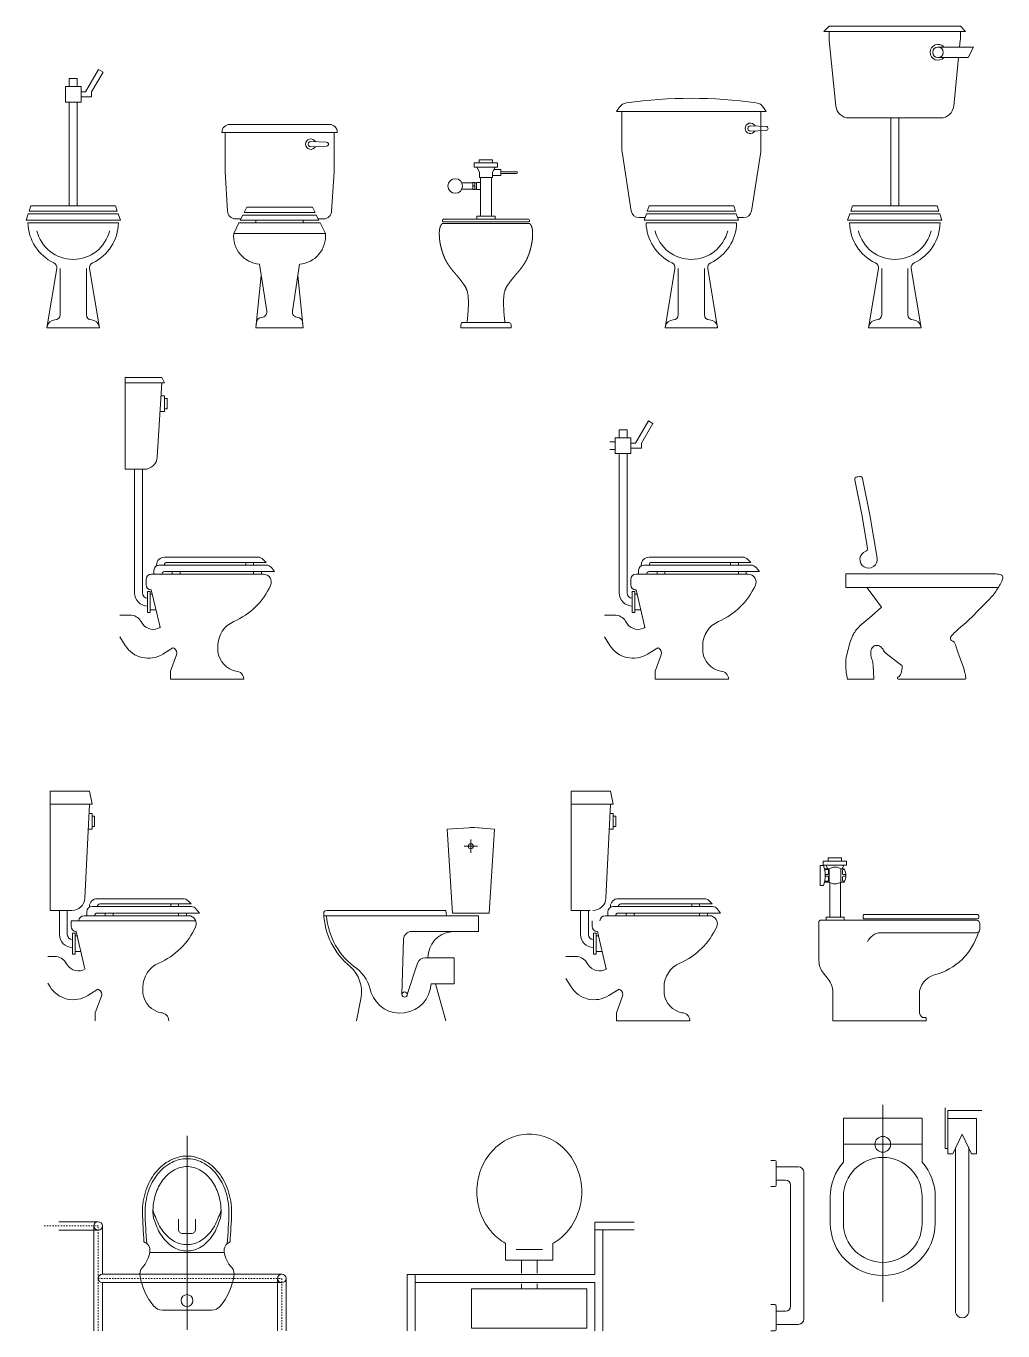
# Model space of a CAD drawing. Header units: centimetres. Extents: x -2385 to -1239, y 2078 to 3034.
# Drawn here: x -1611.1 to -1238.8, y 2078.2 to 2575.4 of the extents above; entities that cross this region are included whole.
import ezdxf

# ---------------------------------------------------------------- set-up
doc = ezdxf.new("R2010")
doc.units = ezdxf.units.CM
doc.header["$LTSCALE"] = 2.54
doc.header["$PDMODE"] = 1
doc.header["$PDSIZE"] = -2
doc.linetypes.add('STYLE_01', pattern=[0.41664, 0.20828, -0.20836])
doc.layers.get('0').update_dxf_attribs({"lineweight": 18})

# ---------------------------------------------------------------- blocks, each defined once
blk = doc.blocks.new('Group-14')
for p, q in [((485.2, -92.27), (447.2, -92.27)), ((488.2, -95.27), (444.2, -95.27)), ((445.4, -95.27), (445.4, -110.27)), ((478.14, -98.77), (484.13, -99.02)), ((487, -95.27), (487, -110.27)), ((484.13, -100.52), (478.1, -100.77)), ((445.4, -110.27), (446.4, -125.27)), ((487, -110.27), (486, -125.27)), ((452.7, -125.77), (453.7, -123.77)), ((478.7, -123.77), (453.7, -123.77)), ((479.7, -125.77), (478.7, -123.77)), ((449.4, -128.27), (451.45, -128.27)), ((451.2, -128.77), (452.2, -126.77)), ((481.2, -128.77), (451.2, -128.77)), ((480.2, -126.77), (452.2, -126.77)), ((479.7, -125.77), (452.7, -125.77)), ((457.2, -129.77), (457.2, -128.77)), ((475.2, -129.77), (475.2, -128.77)), ((481.2, -128.77), (480.2, -126.77)), ((480.95, -128.27), (483, -128.27)), ((448.7, -133.77), (450.7, -129.77)), ((483.7, -133.77), (448.7, -133.77)), ((481.7, -129.77), (450.7, -129.77)), ((483.7, -133.77), (481.7, -129.77)), ((461.31, -163.47), (458.55, -145.55)), ((471.1, -163.47), (473.85, -145.55)), ((457.2, -169.77), (459.2, -149.77)), ((475.2, -169.77), (473.2, -149.77)), ((457.2, -169.77), (457.42, -167.57)), ((475.2, -169.77), (474.98, -167.57)), ((457.2, -169.77), (475.2, -169.77))]:
    blk.add_line(p, q)
for centre, radius, start, end in [((447.2, -95.27), 3, 90, 180), ((485.2, -95.27), 3, 0, 90), ((478.1, -99.77), 2, 27.6122, 332.409), ((478.1, -99.77), 1, 87.6213, 270), ((484.1, -99.77), 0.75, 272.388, 87.6119), ((449.4, -125.27), 3, 180, 270), ((483, -125.27), 3, 270, 0), ((459.54, -134.72), 10.88, 175.015, 264.8113), ((472.87, -134.72), 10.88, 275.1887, 4.985), ((459.33, -163.77), 2, 271.1786, 8.7358), ((473.08, -163.77), 2, 171.2642, 268.8214), ((459.41, -167.77), 2, 91.1786, 174.2894), ((472.99, -167.77), 2, 5.7106, 88.8214)]:
    blk.add_arc(centre, radius, start, end)
blk = doc.blocks.new('Group-15')
at = {"linetype": 'Continuous'}
for p, q in [((540.42, -106.93), (549.31, -106.93)), ((540.42, -106.93), (540.42, -108.54)), ((540.42, -108.54), (549.31, -108.54)), ((541.43, -108.54), (542.4, -110.41)), ((542.33, -105.72), (547.41, -105.72)), ((542.33, -105.72), (542.33, -106.93)), ((548.31, -108.54), (547.34, -110.41)), ((547.41, -105.72), (547.41, -106.93)), ((549.31, -106.93), (549.31, -108.54)), ((542.4, -110.41), (542.4, -112.42)), ((542.4, -112.42), (547.34, -112.42)), ((542.8, -112.42), (542.8, -127.19)), ((546.93, -112.42), (546.93, -127.19)), ((547.34, -110.41), (547.34, -112.42)), ((550.54, -111.73), (547.34, -111.73)), ((547.82, -109.48), (550.54, -109.48)), ((550.54, -109.48), (550.54, -111.73)), ((541.4, -127.19), (548.33, -127.19)), ((541.4, -127.19), (541.4, -128.37)), ((541.4, -128.37), (548.33, -128.37)), ((548.33, -127.19), (548.33, -128.37)), ((528.29, -129.95), (561.45, -129.95))]:
    blk.add_line(p, q, dxfattribs=at)
for p, q in [((539.91, -117.09), (539.91, -114.33)), ((539.91, -114.33), (540.61, -114.33)), ((540.61, -117.09), (540.61, -114.33)), ((542.8, -114.33), (541.3, -114.33)), ((541.3, -117.09), (541.3, -114.33)), ((550.86, -110.29), (556.56, -110.29)), ((550.86, -110.92), (556.56, -110.92)), ((539.91, -114.5), (535.65, -114.5)), ((539.91, -116.91), (535.65, -116.91)), ((539.91, -115.71), (540.61, -115.71)), ((539.91, -117.09), (540.61, -117.09)), ((541.3, -114.5), (540.61, -114.5)), ((541.3, -116.91), (540.61, -116.91)), ((542.8, -117.09), (541.3, -117.09))]:
    blk.add_line(p, q)
at = {"linetype": 'Continuous', "flags": 128}
for points in [[(528.8, -128.37, 0.414214), (528.29, -128.87), (528.29, -128.91, 0.414214), (528.8, -129.42), (560.94, -129.42, 0.414214), (561.45, -128.91), (561.45, -128.87, 0.414214), (560.94, -128.37)], [(535.29, -169.77), (535.29, -168.5, -0.414214), (536.06, -167.74), (553.68, -167.74, -0.414214), (554.44, -168.5), (554.44, -169.77)]]:
    blk.add_lwpolyline(points, format="xyb", close=True, dxfattribs=at)
at = {"linetype": 'Continuous'}
blk.add_circle((533.14, -115.71), 2.79, dxfattribs=at)
for centre, radius, start, end in [((550.86, -109.97), 0.317, 180, 270), ((550.86, -111.24), 0.317, 90, 180), ((556.56, -110.6), 0.318, 270, 90)]:
    blk.add_arc(centre, radius, start, end)
for points in [[(528.29, -129.95), (527.95, -130.3), (527.68, -130.7), (527.47, -131.14), (527.31, -131.61), (527.2, -132.11), (527.13, -132.62), (527.09, -133.13), (527.08, -133.63), (527.08, -134.12), (527.09, -134.58), (527.11, -135), (527.14, -135.4), (527.16, -135.77), (527.19, -136.12), (527.23, -136.45), (527.28, -136.78), (527.33, -137.11), (527.38, -137.44), (527.45, -137.78), (527.52, -138.14), (527.61, -138.52), (527.7, -138.92), (527.81, -139.33), (527.92, -139.76), (528.04, -140.2), (528.17, -140.65), (528.32, -141.1), (528.47, -141.56), (528.64, -142.02), (528.82, -142.48), (529.01, -142.94), (529.21, -143.39), (529.43, -143.85), (529.67, -144.31), (529.93, -144.78), (530.22, -145.25), (530.54, -145.74), (530.89, -146.25), (531.27, -146.77), (531.69, -147.32), (532.14, -147.89), (532.63, -148.48), (533.14, -149.08), (533.67, -149.71), (534.2, -150.34), (534.72, -150.98), (535.24, -151.63), (535.74, -152.28), (536.22, -152.92), (536.65, -153.56), (537.05, -154.21), (537.4, -154.89), (537.69, -155.66), (537.92, -156.58), (538.08, -157.68), (538.17, -159.02), (538.18, -160.65), (538.11, -162.61), (537.94, -164.96), (537.68, -167.74)], [(561.45, -129.95), (561.78, -130.3), (562.06, -130.7), (562.27, -131.14), (562.42, -131.61), (562.53, -132.11), (562.61, -132.62), (562.65, -133.13), (562.66, -133.63), (562.66, -134.12), (562.64, -134.58), (562.62, -135), (562.6, -135.4), (562.58, -135.77), (562.54, -136.12), (562.51, -136.45), (562.46, -136.78), (562.41, -137.11), (562.35, -137.44), (562.29, -137.78), (562.21, -138.14), (562.13, -138.52), (562.04, -138.92), (561.93, -139.33), (561.82, -139.76), (561.7, -140.2), (561.56, -140.65), (561.42, -141.1), (561.26, -141.56), (561.1, -142.02), (560.92, -142.48), (560.73, -142.94), (560.53, -143.39), (560.31, -143.85), (560.07, -144.31), (559.8, -144.78), (559.51, -145.25), (559.2, -145.74), (558.85, -146.25), (558.47, -146.77), (558.05, -147.32), (557.59, -147.89), (557.11, -148.48), (556.6, -149.08), (556.07, -149.71), (555.54, -150.34), (555.01, -150.98), (554.49, -151.63), (553.99, -152.28), (553.52, -152.92), (553.08, -153.56), (552.69, -154.21), (552.34, -154.89), (552.05, -155.66), (551.82, -156.58), (551.66, -157.68), (551.57, -159.02), (551.56, -160.65), (551.63, -162.61), (551.8, -164.96), (552.06, -167.74)]]:
    blk.add_open_spline(points, degree=2, dxfattribs=at)
blk = doc.blocks.new('Group-16')
at = {"linetype": 'Continuous'}
for p, q in [((386.04, -74.77), (389.04, -74.77)), ((386.04, -77.77), (386.04, -74.77)), ((389.04, -74.77), (389.04, -77.77)), ((386.04, -123.27), (386.04, -83.77)), ((389.04, -83.77), (389.04, -123.27)), ((370.29, -129.77), (404.79, -129.77)), ((377.54, -169.77), (381.28, -147.16)), ((382.54, -147.16), (382.54, -164.82)), ((392.54, -147.16), (392.54, -164.82)), ((397.54, -169.77), (393.8, -147.16)), ((377.54, -169.77), (378.04, -166.77)), ((380.59, -166.77), (380.58, -166.77)), ((394.49, -166.77), (394.5, -166.77)), ((397.04, -166.77), (397.54, -169.77)), ((397.54, -169.77), (377.54, -169.77))]:
    blk.add_line(p, q, dxfattribs=at)
for points in [[(390.54, -81.77), (394.55, -81.77), (394.55, -79.82), (398.89, -72.31), (397.16, -71.31), (392.27, -79.77), (390.54, -79.77)], [(384.54, -83.77), (384.54, -77.77), (390.54, -77.77), (390.54, -83.77), (384.54, -83.77)], [(371.4, -123.27), (403.68, -123.27), (404.34, -125.27), (370.73, -125.27), (371.4, -123.27)], [(369.57, -128.77), (370.4, -126.27), (404.68, -126.27), (405.51, -128.77), (369.57, -128.77)]]:
    blk.add_lwpolyline(points, dxfattribs=at)
for centre, radius, start, end in [((387.54, -129.43), 17.25, 181.1311, 244.6917), ((387.54, -129.43), 14.25, 193.5545, 346.4455), ((387.54, -129.43), 17.25, 295.3083, 358.8689), ((379.31, -146.84), 2, 350.5998, 64.6909), ((395.77, -146.84), 2, 115.3091, 189.4002), ((380.58, -169.77), 3, 90, 170.6009), ((380.59, -164.82), 1.95, 270, 0), ((394.49, -164.82), 1.95, 180, 270), ((394.5, -169.77), 3, 9.3991, 90)]:
    blk.add_arc(centre, radius, start, end, dxfattribs=at)
blk = doc.blocks.new('Group-17')
at = {"linetype": 'Continuous'}
for p, q in [((595.65, -208.67), (598.65, -208.67)), ((595.65, -211.67), (595.65, -208.67)), ((598.65, -208.67), (598.65, -211.67)), ((606.77, -205.21), (601.89, -213.67)), ((604.17, -213.72), (608.5, -206.21)), ((608.5, -206.21), (606.77, -205.21)), ((592.07, -213.17), (594.15, -213.17)), ((594.15, -211.67), (600.15, -211.67)), ((594.15, -217.67), (594.15, -211.67)), ((600.15, -211.67), (600.15, -217.67)), ((601.89, -213.67), (600.15, -213.67)), ((604.17, -215.67), (604.17, -213.72)), ((594.15, -216.17), (592.07, -216.17)), ((600.15, -217.67), (594.15, -217.67)), ((595.65, -217.67), (595.65, -270.78)), ((598.65, -217.67), (598.65, -270.78)), ((600.15, -215.67), (604.17, -215.67)), ((642.69, -257.17), (607.07, -257.17)), ((645.86, -259.17), (644.69, -258)), ((603.07, -263.67), (603.07, -262.17)), ((604.07, -260.44), (604.07, -260.17)), ((605.07, -260.17), (645.86, -260.17)), ((649.07, -262.67), (607.07, -262.67)), ((645.86, -259.17), (608.07, -259.17)), ((610.07, -262.67), (610.07, -263.67)), ((613.07, -262.67), (613.07, -263.67)), ((638.07, -260.17), (638.07, -259.17)), ((641.07, -260.17), (641.07, -259.17)), ((641.07, -263.67), (641.07, -262.67)), ((644.07, -262.67), (644.07, -263.67)), ((647.82, -261.11), (649.07, -262.67)), ((600.07, -265.67), (600.07, -267.67)), ((644.82, -263.67), (602.07, -263.67)), ((601.65, -270.28), (601.65, -278.28)), ((602.44, -271.28), (601.65, -271.28)), ((602.07, -269.67), (601.79, -269.71)), ((605.24, -283.35), (602.07, -269.67)), ((601.65, -277.28), (603.84, -277.28)), ((590.07, -279.22), (593.87, -279.22)), ((598.11, -281.57), (598.61, -282.36)), ((590.07, -287.54), (592.07, -290.77)), ((606.45, -294.09), (610.32, -291.67)), ((610.71, -291.87), (610.32, -291.67)), ((627.48, -290.89), (627.48, -293.42)), ((609.32, -300.67), (611.69, -294.36)), ((609.32, -303.67), (609.32, -300.67)), ((637.32, -303.67), (609.32, -303.67))]:
    blk.add_line(p, q, dxfattribs=at)
blk.add_lwpolyline([(601.65, -270.28), (600.65, -270.28), (600.65, -278.28), (601.65, -278.28)], dxfattribs=at)
for centre, radius, start, end in [((607.07, -260.17), 3, 90, 180), ((642.69, -260), 2.83, 45, 90), ((605.07, -262.17), 2, 90, 180), ((607.07, -263.67), 1, 90, 180), ((608.07, -260.17), 1, 90, 180), ((645.86, -262.67), 2.5, 38.6607, 90), ((602.07, -265.67), 2, 90, 180), ((602.07, -267.67), 2, 180, 270), ((622.65, -256.63), 27.33, 293.3951, 335.6292), ((644.82, -266.67), 3, 335.6296, 90), ((600.65, -270.78), 5, 180, 270), ((600.65, -270.78), 2, 180, 270), ((593.87, -284.22), 5, 32.0053, 90), ((602.85, -279.71), 5, 212.0057, 302.0047), ((607.19, -282.89), 2, 193.0879, 212.0056), ((637.48, -290.89), 10, 113.3952, 180), ((600.92, -285.24), 10.44, 212.0055, 302.005), ((609.82, -293.66), 2, 339.4435, 63.4334), ((636.18, -292.06), 8.81, 188.8841, 257.8064), ((634.32, -303.67), 3, 0, 90)]:
    blk.add_arc(centre, radius, start, end, dxfattribs=at)
blk = doc.blocks.new('Group-18')
at = {"linetype": 'Continuous'}
for p, q in [((675.7, -56.77), (675.7, -59.27)), ((725.7, -59.27), (725.7, -56.77)), ((678.25, -85.27), (675.75, -60.27)), ((725.65, -60.27), (725.4, -62.77)), ((725, -66.77), (723.15, -85.27)), ((718.17, -89.77), (683.22, -89.77)), ((699.2, -123.27), (699.2, -89.77)), ((702.2, -89.77), (702.2, -123.27)), ((683.45, -129.77), (717.95, -129.77)), ((690.7, -169.77), (694.44, -147.16)), ((695.7, -147.16), (695.7, -164.82)), ((705.7, -147.16), (705.7, -164.82)), ((710.7, -169.77), (706.96, -147.16)), ((690.7, -169.77), (691.2, -166.77)), ((693.75, -166.77), (693.74, -166.77)), ((707.65, -166.77), (707.66, -166.77)), ((710.2, -166.77), (710.7, -169.77)), ((710.7, -169.77), (690.7, -169.77))]:
    blk.add_line(p, q, dxfattribs=at)
for points in [[(673.7, -56.77), (675.7, -54.77), (725.7, -54.77), (727.7, -56.77), (673.7, -56.77)], [(717.16, -62.77), (730.7, -62.77), (728.7, -66.77), (717.16, -66.77)], [(684.56, -123.27), (716.84, -123.27), (717.5, -125.27), (683.89, -125.27), (684.56, -123.27)], [(682.73, -128.77), (683.56, -126.27), (717.84, -126.27), (718.67, -128.77), (682.73, -128.77)]]:
    blk.add_lwpolyline(points, dxfattribs=at)
blk.add_circle((717.16, -64.77), 2, dxfattribs=at)
for centre, radius, start, end in [((685.7, -59.27), 10, 180, 185.7106), ((715.7, -59.27), 10, 354.2894, 0), ((717.16, -64.77), 3.01, 41.5565, 318.4435), ((683.22, -84.77), 5, 185.7107, 270), ((718.17, -84.77), 5, 270, 354.2893), ((700.7, -129.43), 17.25, 181.1312, 244.6917), ((700.7, -129.43), 14.25, 193.5547, 346.4453), ((700.7, -129.43), 17.25, 295.3083, 358.8688), ((692.47, -146.84), 2, 350.6015, 64.6917), ((708.93, -146.84), 2, 115.3083, 189.3985), ((693.74, -169.77), 3, 90, 170.6009), ((693.75, -164.82), 1.95, 270, 0), ((707.65, -164.82), 1.95, 180, 270), ((707.66, -169.77), 3, 9.3991, 90)]:
    blk.add_arc(centre, radius, start, end, dxfattribs=at)
blk = doc.blocks.new('Group-19')
at = {"linetype": 'Continuous'}
for p, q in [((407.31, -188.67), (407.31, -223.67)), ((419.59, -218.97), (421.31, -190.67)), ((407.31, -223.67), (414.6, -223.67)), ((410.9, -223.67), (410.9, -270.78)), ((413.9, -223.67), (413.9, -270.78)), ((457.94, -257.17), (422.31, -257.17)), ((461.11, -259.17), (459.94, -258)), ((418.31, -263.67), (418.31, -262.17)), ((419.31, -260.44), (419.31, -260.17)), ((420.31, -260.17), (461.11, -260.17)), ((464.31, -262.67), (422.31, -262.67)), ((461.11, -259.17), (423.31, -259.17)), ((425.31, -262.67), (425.31, -263.67)), ((428.31, -262.67), (428.31, -263.67)), ((453.31, -260.17), (453.31, -259.17)), ((456.31, -260.17), (456.31, -259.17)), ((456.31, -263.67), (456.31, -262.67)), ((459.31, -262.67), (459.31, -263.67)), ((463.06, -261.11), (464.31, -262.67)), ((415.31, -265.67), (415.31, -267.67)), ((460.06, -263.67), (417.31, -263.67)), ((416.9, -270.28), (416.9, -278.28)), ((417.68, -271.28), (416.9, -271.28)), ((417.31, -269.67), (417.31, -269.67)), ((420.49, -283.35), (417.31, -269.67)), ((416.9, -277.28), (419.08, -277.28)), ((405.31, -279.22), (409.11, -279.22)), ((413.35, -281.57), (413.85, -282.36)), ((405.31, -287.54), (407.31, -290.77)), ((421.7, -294.09), (425.56, -291.67)), ((425.95, -291.87), (425.56, -291.67)), ((442.72, -290.89), (442.72, -293.42)), ((424.56, -300.67), (426.93, -294.36)), ((424.56, -303.67), (424.56, -300.67)), ((452.56, -303.67), (424.56, -303.67))]:
    blk.add_line(p, q, dxfattribs=at)
for points in [[(407.31, -188.67), (421.31, -188.67), (422.31, -190.67), (407.31, -190.67)], [(421.01, -195.66), (422.31, -195.66), (422.31, -201.69), (420.64, -201.69)], [(422.31, -196.67), (423.31, -196.67), (423.31, -200.67), (422.31, -200.67)], [(416.9, -270.28), (415.9, -270.28), (415.9, -278.28), (416.9, -278.28)]]:
    blk.add_lwpolyline(points, dxfattribs=at)
for centre, radius, start, end in [((414.6, -218.67), 5, 270, 356.5318), ((422.31, -260.17), 3, 90, 180), ((457.94, -260), 2.83, 45, 90), ((420.31, -262.17), 2, 90, 180), ((422.31, -263.67), 1, 90, 180), ((423.31, -260.17), 1, 90, 180), ((461.11, -262.67), 2.5, 38.6607, 90), ((417.31, -265.67), 2, 90, 180), ((417.31, -267.67), 2, 180, 270), ((437.9, -256.63), 27.33, 293.3953, 335.6292), ((460.06, -266.67), 3, 335.6292, 90), ((415.9, -270.78), 5, 180, 270), ((415.9, -270.78), 2, 180, 270), ((409.11, -284.22), 5, 32.0051, 90), ((418.09, -279.71), 5, 212.005, 302.0049), ((422.44, -282.89), 2, 193.0863, 212.0039), ((452.72, -290.89), 10, 113.3951, 180), ((416.16, -285.24), 10.44, 212.0055, 302.005), ((425.06, -293.66), 2, 339.4438, 63.4353), ((451.42, -292.06), 8.81, 188.8842, 257.8064), ((449.56, -303.67), 3, 0, 90)]:
    blk.add_arc(centre, radius, start, end, dxfattribs=at)
blk = doc.blocks.new('Group-24')
blk.add_line((690.1, -268.67), (739.91, -268.67))
at = {"flags": 128}
blk.add_lwpolyline([(693.99, -257.5), (691.19, -241.09), (688.41, -227.22, 0.424789), (687.22, -226.41, -0.017988), (686.31, -226.56, 0.424789), (685.45, -227.72), (688.23, -241.59), (690.31, -253.81, -0.367951), (689.65, -254.92, 0.63954), (689.03, -260.9, 0.63954)], format="xyb", close=True, dxfattribs=at)
blk.add_lwpolyline([(682.63, -303.67, -0.047818), (682, -298.3), (682, -298.3, -0.064994), (682.43, -294.33), (682.43, -294.33, -0.003173), (683.21, -291.19, -0.01368), (683.42, -290.47, -0.01534), (684.29, -287.96, -0.027605), (684.9, -286.61, -0.04614), (686.03, -284.85, -0.046901), (687.44, -283.35), (691.89, -279.49), (695.69, -276.24), (692.89, -272.46), (690.1, -268.67), (687.68, -268.67), (685.27, -268.67), (685.9, -268.67), (683.98, -268.67), (682.06, -268.67), (682.06, -266.12), (682.06, -263.57), (702.31, -263.57), (703.16, -263.57), (719.16, -263.57), (739.16, -263.57, -0.093484), (741.21, -263.95, -0.223685), (741.84, -264.62, -0.141371), (741.86, -265.2, -0.054659), (741.35, -266.6, -0.035944), (739.2, -270.22, -0.040429), (736.83, -273.11), (732.01, -278.03), (732.01, -278.03, -0.024495), (723.82, -285.56), (723.82, -285.56, 0.095285), (721.99, -287.79, 0.4378), (722.38, -288.92, -0.210147), (723.84, -290.53), (724.77, -293.35), (726.57, -298.26, -0.047886), (727.82, -303.19, -0.459735), (727.4, -303.67), (714.75, -303.67), (702.09, -303.67, -0.344273), (701.69, -303.36, -0.344273), (701.9, -302.89, 0.210409), (703.1, -301.37), (703.1, -301.37, 0.041572), (703.52, -298.9), (703.52, -298.9, 0.251153), (703.35, -298.5), (701.3, -296.9), (697.41, -293.86, -0.101794), (696.45, -292.74, 0.086317), (695.37, -291.38, 0.143444), (694.16, -290.81, 0.149688), (692.89, -290.99, 0.179379), (691.85, -292.06, 0.132533), (691.53, -294.03, 0.0515), (692.02, -296.3, -0.059692), (692.4, -298.28, -0.003123), (692.56, -300.71, -0.004599), (692.65, -302.36, -0.010527), (692.67, -303.64, -0.414214), (692.65, -303.67), (687.63, -303.67), (682.61, -303.67)], format="xyb", dxfattribs=at)
blk = doc.blocks.new('Group-25')
at = {"linetype": 'Continuous'}
for p, q in [((594.66, -87.27), (595.67, -85.75)), ((596.66, -87.27), (596.66, -101.81)), ((649.66, -101.81), (649.66, -87.27)), ((645.7, -92.77), (651.69, -93.02)), ((651.69, -94.52), (645.66, -94.77)), ((596.73, -102.74), (600.26, -125.24)), ((646.06, -125.24), (649.59, -102.74)), ((603.23, -127.77), (605.52, -127.77)), ((640.8, -127.77), (643.09, -127.77)), ((605.91, -129.77), (640.41, -129.77)), ((613.16, -169.77), (616.9, -147.16)), ((618.16, -147.16), (618.16, -164.82)), ((628.16, -147.16), (628.16, -164.82)), ((633.16, -169.77), (629.42, -147.16)), ((613.16, -169.77), (613.66, -166.77)), ((616.21, -166.77), (616.2, -166.77)), ((630.11, -166.77), (630.12, -166.77)), ((632.66, -166.77), (633.16, -169.77)), ((633.16, -169.77), (613.16, -169.77))]:
    blk.add_line(p, q, dxfattribs=at)
for points in [[(650.65, -85.75), (651.66, -87.27), (594.66, -87.27)], [(607.02, -123.27), (639.3, -123.27), (639.96, -125.27), (606.35, -125.27), (607.02, -123.27)], [(605.19, -128.77), (606.02, -126.27), (640.3, -126.27), (641.13, -128.77), (605.19, -128.77)]]:
    blk.add_lwpolyline(points, dxfattribs=at)
for centre, radius, start, end in [((599, -87.97), 4, 98.0478, 146.3097), ((623.16, -258.84), 176.56, 81.9521, 98.0479), ((647.32, -87.97), 4, 33.6898, 81.9513), ((645.66, -93.77), 2, 27.6114, 332.409), ((645.66, -93.77), 1, 87.6178, 270), ((651.66, -93.77), 0.75, 272.388, 87.6119), ((602.66, -101.81), 6, 180, 188.915), ((643.66, -101.81), 6, 351.085, 0), ((603.23, -124.77), 3, 188.915, 270), ((643.09, -124.77), 3, 270.0012, 351.0852), ((623.16, -129.43), 17.25, 181.1312, 244.6917), ((623.16, -129.43), 14.25, 193.5547, 346.4453), ((623.16, -129.43), 17.25, 295.3083, 358.8688), ((614.93, -146.84), 2, 350.6015, 64.6917), ((631.39, -146.84), 2, 115.3083, 189.3985), ((616.2, -169.77), 3, 90, 170.6009), ((616.21, -164.82), 1.95, 270, 0), ((630.11, -164.82), 1.95, 180, 270), ((630.12, -169.77), 3, 9.3991, 90)]:
    blk.add_arc(centre, radius, start, end, dxfattribs=at)
blk = doc.blocks.new('Group-26')
at = {"linetype": 'Continuous'}
for p, q in [((577.32, -346.32), (577.32, -391.82)), ((590.61, -387.12), (592.32, -351.32)), ((592.16, -354.8), (593.32, -354.8)), ((593.32, -354.8), (593.32, -360.83)), ((593.32, -360.83), (591.87, -360.83)), ((627.95, -387.32), (595.32, -387.32)), ((577.32, -391.82), (584.62, -391.82)), ((580.91, -391.82), (580.91, -400.93)), ((583.91, -391.82), (583.91, -400.93)), ((591.32, -393.82), (591.32, -392.32)), ((592.32, -390.59), (592.32, -390.32)), ((593.32, -390.32), (631.12, -390.32)), ((634.32, -392.82), (595.32, -392.82)), ((631.12, -389.32), (596.32, -389.32)), ((598.32, -392.82), (598.32, -393.82)), ((601.32, -392.82), (601.32, -393.82)), ((623.32, -390.32), (623.32, -389.32)), ((626.32, -390.32), (626.32, -389.32)), ((626.32, -393.82), (626.32, -392.82)), ((629.32, -392.82), (629.32, -393.82)), ((631.12, -389.32), (629.95, -388.15)), ((633.07, -391.26), (634.32, -392.82)), ((585.32, -395.82), (585.32, -397.82)), ((630.08, -393.82), (590.32, -393.82)), ((586.91, -400.43), (586.91, -408.43)), ((587.7, -401.43), (586.91, -401.43)), ((587.32, -399.82), (587.08, -399.86)), ((590.5, -413.49), (587.32, -399.82)), ((586.91, -407.43), (589.09, -407.43)), ((575.32, -409.36), (579.13, -409.36)), ((583.37, -411.71), (583.86, -412.51)), ((575.32, -417.68), (577.32, -420.92)), ((591.71, -424.24), (595.58, -421.82)), ((595.97, -422.01), (595.58, -421.82)), ((612.74, -421.04), (612.74, -423.57)), ((594.58, -430.82), (596.95, -424.51)), ((594.58, -433.82), (594.58, -430.82)), ((622.58, -433.82), (594.58, -433.82))]:
    blk.add_line(p, q, dxfattribs=at)
for points in [[(577.32, -346.32), (592.32, -346.32), (593.32, -351.32), (577.32, -351.32)], [(593.32, -355.82), (594.32, -355.82), (594.32, -359.82), (593.32, -359.82)], [(586.91, -400.43), (585.91, -400.43), (585.91, -408.43), (586.91, -408.43)]]:
    blk.add_lwpolyline(points, dxfattribs=at)
for centre, radius, start, end in [((585.62, -386.82), 5, 270, 356.5316), ((595.32, -390.32), 3, 90, 180), ((627.95, -390.15), 2.83, 45, 90), ((593.32, -392.32), 2, 90, 180), ((595.32, -393.82), 1, 90, 180), ((596.32, -390.32), 1, 90, 180), ((631.12, -392.82), 2.5, 38.6607, 90), ((590.32, -395.82), 2, 90, 180), ((630.08, -396.82), 3, 335.6292, 90), ((585.91, -400.93), 5, 180, 270), ((585.91, -400.93), 2, 180, 270), ((587.32, -397.82), 2, 180, 270), ((607.91, -386.78), 27.33, 293.3953, 335.6292), ((579.13, -414.36), 5, 32.0057, 90), ((588.1, -409.86), 5, 212.0053, 302.0047), ((622.74, -421.04), 10, 113.3952, 180), ((592.45, -413.04), 2, 193.0871, 212.0046), ((586.18, -415.38), 10.44, 212.0055, 302.005), ((595.07, -423.8), 2, 339.4429, 63.435), ((621.44, -422.21), 8.81, 188.8842, 257.8064), ((619.58, -433.82), 3, 0, 90)]:
    blk.add_arc(centre, radius, start, end, dxfattribs=at)
blk = doc.blocks.new('Group-27')
for p, q in [((530.07, -360.83), (540.34, -360.25)), ((532.07, -392.82), (530.07, -360.83)), ((539.02, -360.11), (548.07, -360.83)), ((540.34, -360.25), (548.07, -360.83)), ((548.07, -360.83), (546.07, -392.82)), ((541.59, -367.32), (536.54, -367.32)), ((539.07, -364.79), (539.07, -369.84)), ((529.56, -391.82), (484.03, -391.82)), ((529.56, -391.82), (529.77, -393.82)), ((546.07, -392.82), (532.07, -392.82)), ((542.07, -393.82), (483.08, -393.82)), ((542.07, -393.82), (542.07, -399.89)), ((512.83, -423.85), (513.48, -402.73)), ((532.76, -399.82), (516.48, -399.82)), ((531.57, -399.89), (542.09, -399.89)), ((518.83, -411.87), (514.83, -423.85)), ((532.78, -409.82), (521.67, -409.82)), ((532.78, -409.82), (532.78, -419.82)), ((532.78, -419.82), (523.93, -419.82)), ((529.57, -433.82), (525.57, -419.82)), ((495.57, -433.82), (497.26, -424.89))]:
    blk.add_line(p, q)
for centre in [(539.07, -367.32), (513.85, -423.86)]:
    blk.add_circle(centre, 1)
for centre, radius, start, end in [((484.03, -392.82), 1, 90, 182.0373), ((510.6, -391.87), 27.59, 182.0373, 230.8972), ((510.6, -391.87), 26.59, 184.1954, 235.8087), ((516.48, -402.82), 3, 90, 178.2528), ((532.76, -409.82), 10, 96.852, 180), ((521.67, -412.82), 3, 90, 161.5563), ((484.59, -422.81), 12.84, 350.6967, 47.878), ((485, -426.31), 16.38, 11.1616, 49.4195), ((512.17, -419.2), 11.77, 199.5466, 356.9926)]:
    blk.add_arc(centre, radius, start, end)
blk = doc.blocks.new('Group-28')
for p, q in [((378.7, -346.32), (378.7, -391.82)), ((391.99, -387.12), (393.7, -351.32)), ((393.53, -354.8), (394.7, -354.8)), ((394.7, -354.8), (394.7, -360.83)), ((394.7, -360.83), (393.25, -360.83)), ((429.33, -387.32), (396.7, -387.32)), ((378.7, -391.82), (387, -391.82)), ((382.29, -391.82), (382.29, -400.93)), ((385.29, -391.82), (385.29, -400.93)), ((392.7, -393.82), (392.7, -392.32)), ((393.7, -390.59), (393.7, -390.32)), ((394.7, -390.32), (432.5, -390.32)), ((435.7, -392.82), (396.7, -392.82)), ((432.5, -389.32), (397.7, -389.32)), ((399.7, -392.82), (399.7, -393.82)), ((402.7, -392.82), (402.7, -393.82)), ((424.7, -390.32), (424.7, -389.32)), ((427.7, -390.32), (427.7, -389.32)), ((427.7, -393.82), (427.7, -392.82)), ((430.7, -392.82), (430.7, -393.82)), ((432.5, -389.32), (431.33, -388.15)), ((434.45, -391.26), (435.7, -392.82)), ((386.7, -395.82), (386.7, -397.82)), ((386.7, -395.82), (434.28, -395.82)), ((431.46, -393.82), (391.7, -393.82)), ((388.29, -400.43), (388.29, -408.43)), ((389.08, -401.43), (388.29, -401.43)), ((391.88, -413.5), (388.7, -399.82)), ((388.29, -407.43), (390.47, -407.43)), ((377.85, -409.36), (380.5, -409.36)), ((384.74, -411.71), (385.24, -412.51)), ((377.85, -419.53), (378.7, -420.92)), ((393.09, -424.24), (396.96, -421.82)), ((397.35, -422.01), (396.96, -421.82)), ((414.11, -421.04), (414.11, -423.57)), ((395.96, -430.82), (398.32, -424.51)), ((395.96, -433.82), (395.96, -430.82))]:
    blk.add_line(p, q)
for points in [[(378.7, -346.32), (393.7, -346.32), (394.7, -351.32), (378.7, -351.32)], [(394.7, -355.82), (395.7, -355.82), (395.7, -359.82), (394.7, -359.82)], [(388.29, -400.43), (387.29, -400.43), (387.29, -408.43), (388.29, -408.43)]]:
    blk.add_lwpolyline(points)
for centre, radius, start, end in [((387, -386.82), 5, 270, 356.5287), ((396.7, -390.32), 3, 90, 180), ((429.33, -390.15), 2.83, 44.9965, 90), ((394.7, -392.32), 2, 90, 180), ((396.7, -393.82), 1, 90, 180), ((397.7, -390.32), 1, 90, 180), ((432.5, -392.82), 2.5, 38.6563, 90), ((391.7, -395.82), 2, 90, 180), ((431.46, -396.82), 3, 335.6228, 90), ((387.29, -400.93), 5, 180.0056, 270), ((387.29, -400.93), 2, 180, 270), ((388.7, -397.82), 2, 180, 270), ((409.29, -386.78), 27.33, 293.3948, 335.6285), ((380.5, -414.36), 5, 32.003, 90), ((389.48, -409.86), 5, 212.0045, 302.006), ((424.11, -421.04), 10, 113.3955, 180), ((393.83, -413.04), 2, 193.0947, 212.0061), ((387.56, -415.38), 10.44, 212.0057, 302.0057), ((396.45, -423.8), 2, 339.4481, 63.4287), ((422.82, -422.21), 8.81, 188.8853, 257.8054), ((420.96, -433.82), 3, 360, 90)]:
    blk.add_arc(centre, radius, start, end)
blk = doc.blocks.new('Group-29')
at = {"linetype": 'Continuous'}
for p, q in [((675.36, -371.77), (680.44, -371.77)), ((675.36, -371.77), (675.36, -372.98)), ((680.44, -371.77), (680.44, -372.98)), ((673.45, -372.98), (682.34, -372.98)), ((673.45, -372.98), (673.45, -374.59)), ((673.45, -374.59), (682.34, -374.59)), ((674.45, -374.59), (675.15, -375.93)), ((681.34, -374.59), (680.64, -375.93)), ((682.34, -372.98), (682.34, -374.59)), ((675.9, -381.1), (675.9, -394.37)), ((680.03, -381.08), (680.03, -394.37)), ((674.5, -394.37), (681.43, -394.37)), ((674.5, -394.37), (674.5, -395.55)), ((681.43, -394.37), (681.43, -395.55))]:
    blk.add_line(p, q, dxfattribs=at)
for p, q in [((672.24, -374.66), (672.24, -382.28)), ((672.24, -374.66), (673.51, -374.66)), ((673.86, -375.93), (675.75, -375.93)), ((673.93, -376.25), (675.12, -376.25)), ((675.43, -377.84), (675.43, -376.57)), ((675.75, -381.01), (675.75, -375.93)), ((680.15, -381.01), (680.15, -375.93)), ((680.15, -375.93), (681.42, -375.93)), ((680.78, -377.84), (680.78, -376.57)), ((681.1, -376.25), (681.58, -376.25)), ((672.24, -382.28), (673.51, -382.28)), ((673.86, -381.01), (675.75, -381.01)), ((673.93, -380.69), (675.12, -380.69)), ((674.14, -378.15), (675.12, -378.15)), ((674.14, -378.79), (675.12, -378.79)), ((675.43, -380.38), (675.43, -379.11)), ((680.15, -381.01), (681.42, -381.01)), ((680.78, -380.38), (680.78, -379.11)), ((681.1, -378.15), (682.05, -378.15)), ((681.1, -378.79), (682.05, -378.79)), ((681.1, -380.69), (681.58, -380.69))]:
    blk.add_line(p, q)
at = {"linetype": 'Continuous', "flags": 128}
blk.add_lwpolyline([(712.62, -432.84), (712.62, -433.82), (677.05, -433.82), (677.05, -422.83, 0.172356), (675.35, -418.03), (673.49, -415.75, -0.172356), (671.79, -410.94), (671.79, -396.06, -0.414214), (672.29, -395.55), (731.85, -395.55, -0.414214), (733.12, -396.82), (733.12, -399.03, -0.414214), (731.85, -400.3), (695.36, -400.3, 0.292108), (690.32, -403.8, 0.292108)], format="xyb", dxfattribs=at)
blk.add_lwpolyline([(689.15, -393.37, 0.414214), (688.64, -393.88), (688.64, -394.54, 0.414214), (689.15, -395.05), (732.2, -395.05, 0.414214), (732.71, -394.54), (732.71, -393.88, 0.414214), (732.2, -393.37)], format="xyb", close=True, dxfattribs=at)
at = {"flags": 128}
blk.add_lwpolyline([(712.37, -432.6), (711.77, -432.6), (711.64, -432.6), (711.4, -432.6), (711.29, -432.54, -0.263447), (710.06, -430.36), (710.06, -423.77, -0.341155), (715.75, -416.4, 0.262966), (732.6, -400.06, 0.262966)], format="xyb", dxfattribs=at)
for centre, radius, start, end in [((662.39, -378.47), 11.75, 341.0754, 18.9246), ((675.12, -376.57), 0.317, 0, 90), ((675.12, -377.84), 0.318, 270, 0), ((677.95, -379.42), 4.13, 57.7952, 122.2048), ((681.1, -376.57), 0.318, 90, 180), ((681.1, -377.84), 0.317, 180, 270), ((676.66, -378.47), 5.4, 331.9275, 28.0725), ((675.12, -379.11), 0.318, 0, 90), ((675.12, -380.38), 0.317, 270, 0), ((677.95, -377.52), 4.13, 237.7958, 302.2042), ((681.1, -379.11), 0.317, 90, 180), ((681.1, -380.38), 0.317, 180, 270), ((712.12, -433.1), 0.565, 27.222, 62.778)]:
    blk.add_arc(centre, radius, start, end)
at = {"linetype": 'Continuous', "lineweight": 5}
blk.add_point((712.01, -432.6), dxfattribs=at)
blk = doc.blocks.new('Group-31')
for p, q in [((586.37, -530.54), (586.37, -510.54)), ((586.37, -510.54), (601.37, -510.54)), ((586.37, -513.54), (601.37, -513.54)), ((589.37, -552.04), (589.37, -513.54)), ((566.37, -521.04), (556.37, -521.04)), ((552.37, -525.04), (570.37, -525.04)), ((558.37, -525.04), (558.37, -530.04)), ((564.37, -525.04), (564.37, -530.04)), ((514.87, -530.54), (586.37, -530.54)), ((514.87, -552.04), (514.87, -530.54)), ((517.87, -552.04), (517.87, -530.54)), ((517.87, -533.54), (586.37, -533.54)), ((558.37, -534.04), (558.37, -536.04)), ((564.37, -534.04), (564.37, -536.04)), ((586.37, -552.04), (586.37, -533.54))]:
    blk.add_line(p, q)
at = {"linetype": 'Continuous'}
for p, q in [((552.37, -525.04), (552.37, -518.67)), ((570.37, -525.04), (570.37, -518.67))]:
    blk.add_line(p, q, dxfattribs=at)
at = {"linetype": 'Continuous', "flags": 128}
blk.add_lwpolyline([(561.37, -477.04, -0.107291), (568.93, -478.68, -0.101711), (575.51, -483.49, -0.094701), (579.82, -490.53, -0.090278), (581.37, -499.04, -0.090278), (579.82, -507.56, -0.094701), (575.51, -514.6, -0.08159), (570.37, -518.67, -0.08159)], format="xyb", dxfattribs=at)
at = {"linetype": 'Continuous'}
blk.add_lwpolyline([(539.37, -536.04), (583.37, -536.04), (583.37, -551.04), (539.37, -551.04)], close=True, dxfattribs=at)
for centre, radius, start, end in [((561.37, -495.27), 18.23, 90, 114.4957), ((562.2, -497.1), 20.24, 114.4957, 137.7263), ((563.5, -498.28), 21.99, 137.7263, 159.3657), ((565.53, -499.04), 24.16, 159.3657, 180), ((565.53, -499.04), 24.16, 180, 200.6343), ((563.5, -499.81), 21.99, 200.6343, 222.2737), ((562.2, -500.99), 20.24, 222.2737, 240.9315)]:
    blk.add_arc(centre, radius, start, end, dxfattribs=at)
blk = doc.blocks.new('Group-32')
for p, q in [((430.91, -551.58), (430.91, -477.73)), ((397.05, -510.44), (382.05, -510.44)), ((395.45, -552.04), (395.45, -512.04)), ((398.65, -530.44), (398.65, -512.04)), ((397.05, -513.64), (382.05, -513.64)), ((445.11, -522.17), (416.72, -522.17)), ((398.65, -530.44), (467.05, -530.44)), ((465.45, -532.04), (465.45, -552.04)), ((468.65, -532.04), (468.65, -552.04)), ((398.65, -552.04), (398.65, -533.64)), ((398.65, -533.64), (467.05, -533.64)), ((417.19, -541.18), (418.14, -542.44)), ((444.63, -541.18), (443.68, -542.44)), ((421.6, -544.17), (440.22, -544.17))]:
    blk.add_line(p, q)
at = {"linetype": 'STYLE_01'}
for p, q in [((397.05, -512.04), (376.44, -512.04)), ((397.05, -552.04), (397.05, -512.04)), ((397.05, -532.04), (467.05, -532.04)), ((467.05, -532.04), (467.05, -552.04))]:
    blk.add_line(p, q, dxfattribs=at)
at = {"flags": 128}
for points in [[(430.91, -485.41, 0.121227), (424.62, -486.96, 0.105186), (418.89, -491.71, 0.088363), (415.26, -498.47), (415.26, -498.47, 0.079292), (413.91, -506.91), (413.91, -506.91, 0.015167), (413.94, -507.67, 0.015167)], [(430.91, -486.41, 0.121227), (425.08, -487.84, 0.105186), (419.67, -492.33), (419.67, -492.33, 0.088363), (416.21, -498.78), (416.21, -498.78), (416.21, -498.78, 0.079292), (414.91, -506.91), (414.91, -506.91), (414.91, -506.91, 0.015167), (414.93, -507.6), (414.93, -507.6)], [(430.91, -485.41, -0.121227), (437.2, -486.96, -0.105186), (442.93, -491.71, -0.088363), (446.56, -498.47), (446.56, -498.47, -0.079292), (447.91, -506.91), (447.91, -506.91, -0.015167), (447.89, -507.67, -0.015167)], [(430.91, -486.41, -0.121227), (436.74, -487.84, -0.105186), (442.15, -492.33), (442.15, -492.33, -0.088363), (445.61, -498.78), (445.61, -498.78), (445.61, -498.78, -0.079292), (446.91, -506.91), (446.91, -506.91), (446.91, -506.91, -0.015167), (446.89, -507.6), (446.89, -507.6)], [(430.91, -489.41, 0.127854), (426.15, -490.65, 0.106203), (421.72, -494.53, 0.085308), (418.95, -500), (418.95, -500, 0.074766), (417.91, -506.91), (417.91, -506.91)], [(430.91, -489.41, -0.127854), (435.67, -490.65, -0.106203), (440.1, -494.53, -0.085308), (442.87, -500), (442.87, -500, -0.074766), (443.91, -506.91), (443.91, -506.91)], [(417.91, -506.91, 0.123922), (418.95, -510.99), (418.95, -510.99, 0.085308), (421.72, -516.46), (421.72, -516.46, 0.106203), (426.15, -520.35, 0.127854), (430.91, -521.59, 0.127854)], [(417.94, -505.7), (417.94, -505.7, 0.117436), (418.95, -508.57), (418.95, -508.57), (418.95, -508.57, 0.085308), (421.72, -514.04), (421.72, -514.04, 0.106203), (426.15, -517.93, 0.127854), (430.91, -519.17, 0.127854)], [(443.88, -505.7), (443.88, -505.7, -0.117436), (442.87, -508.57), (442.87, -508.57), (442.87, -508.57, -0.085308), (440.1, -514.04), (440.1, -514.04, -0.106203), (435.67, -517.93, -0.127854), (430.91, -519.17, -0.127854)], [(443.91, -506.91, -0.123922), (442.87, -510.99), (442.87, -510.99, -0.085308), (440.1, -516.46), (440.1, -516.46, -0.106203), (435.67, -520.35, -0.127854), (430.91, -521.59, -0.127854)], [(427.69, -509.45), (427.69, -513.4, 0.414214), (429.19, -514.9), (430.91, -514.9)], [(434.14, -509.45), (434.14, -513.4, -0.414214), (432.64, -514.9), (430.91, -514.9)]]:
    blk.add_lwpolyline(points, format="xyb", dxfattribs=at)
for centre, radius in [((397.05, -512.04), 1.6), ((467.05, -532.04), 1.6), ((430.91, -540.47), 2.27)]:
    blk.add_circle(centre, radius)
for centre, radius, start, end in [((668.69, -499.11), 254.9, 181.7542, 184.2878), ((668.69, -499.11), 253.9, 181.7542, 184.4443), ((193.13, -499.11), 253.9, 355.5557, 358.2458), ((193.13, -499.11), 254.9, 355.7122, 358.2458), ((406.01, -520.42), 10.85, 316.5638, 351.9901), ((413.29, -521.44), 3.5, 351.9901, 69.5992), ((448.54, -521.44), 3.5, 110.4008, 188.0099), ((455.82, -520.42), 10.85, 188.0099, 223.4362), ((398.65, -532.04), 1.6, 90, 270), ((416.43, -530.29), 3.5, 136.5638, 198.3664), ((434.49, -528.2), 21.62, 188.4726, 216.8699), ((427.33, -528.2), 21.63, 323.1301, 351.5274), ((445.4, -530.29), 3.5, 341.6336, 43.4362), ((421.6, -539.85), 4.32, 216.8699, 270), ((440.22, -539.85), 4.33, 270, 323.1301)]:
    blk.add_arc(centre, radius, start, end)
blk = doc.blocks.new('Group-33')
for p, q in [((696.12, -465.93), (696.12, -540.93)), ((719.88, -482.5), (719.88, -467.04)), ((711.12, -470.93), (681.12, -470.93)), ((681.12, -470.93), (681.12, -487.7)), ((711.12, -487.7), (711.12, -470.93)), ((720.88, -484.5), (720.88, -468.04)), ((733.88, -468.04), (720.88, -468.04)), ((720.88, -484.5), (720.88, -471.04)), ((731.88, -471.04), (720.88, -471.04)), ((731.88, -484.5), (731.88, -471.04)), ((726.38, -477.04), (722.79, -484.5)), ((726.38, -477.04), (729.97, -484.5)), ((711.12, -480.93), (681.12, -480.93)), ((723.88, -545.04), (723.88, -482.24)), ((728.88, -545.04), (728.88, -482.24)), ((655, -487.04), (653.5, -487.04)), ((720.88, -482.5), (719.88, -482.5)), ((722.79, -484.5), (720.88, -484.5)), ((731.88, -484.5), (729.97, -484.5)), ((655.5, -496.54), (655.5, -487.54)), ((664, -489.54), (655.5, -489.54)), ((666, -547.54), (666, -491.54)), ((655, -497.04), (653.5, -497.04)), ((659, -494.54), (655.5, -494.54)), ((661, -542.54), (661, -496.54)), ((676.12, -500.93), (676.12, -510.93)), ((681.12, -500.93), (681.12, -510.93)), ((711.12, -510.93), (711.12, -500.93)), ((716.12, -510.93), (716.12, -500.93)), ((655, -542.04), (653.5, -542.04)), ((655.5, -551.54), (655.5, -542.54)), ((659, -544.54), (655.5, -544.54)), ((664, -549.54), (655.5, -549.54)), ((655, -552.04), (653.5, -552.04))]:
    blk.add_line(p, q)
blk.add_circle((696.12, -480.93), 3)
for centre, radius, start, end in [((655, -487.54), 0.5, 0, 90), ((696.12, -500.93), 15, 0, 180), ((664, -491.54), 2, 0, 90), ((696.12, -500.93), 20, 138.5904, 180), ((696.12, -500.93), 20, 360, 41.4096), ((655, -496.54), 0.5, 270, 0), ((659, -496.54), 2, 0, 90), ((696.12, -510.93), 20, 180, 0), ((696.12, -510.93), 15, 180, 0), ((655, -542.54), 0.5, 0, 90), ((659, -542.54), 2, 270, 0), ((726.38, -544.48), 2.56, 192.6804, 347.3196), ((655, -551.54), 0.5, 270, 0), ((664, -547.54), 2, 270, 0)]:
    blk.add_arc(centre, radius, start, end)

msp = doc.modelspace()

# ---------------------------------------------------------------- block references
for name in ['Group-18', 'Group-16', 'Group-25', 'Group-14', 'Group-15', 'Group-19', 'Group-17', 'Group-24', 'Group-28', 'Group-26', 'Group-27', 'Group-29', 'Group-33', 'Group-31', 'Group-32']:
    msp.add_blockref(name, (-1980.7, 2630.22))

doc.saveas('drawing.dxf')
